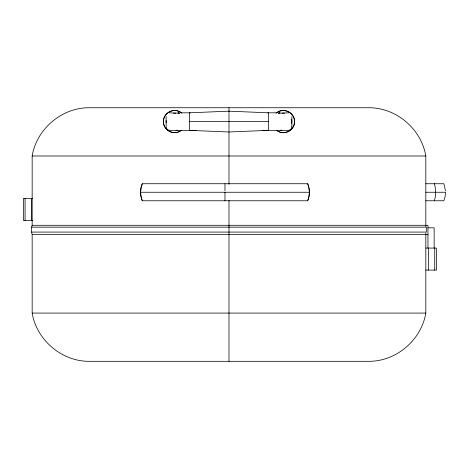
<?xml version="1.0" encoding="UTF-8"?>
<svg xmlns="http://www.w3.org/2000/svg" width="469" height="469" viewBox="0 0 469 469"><rect width="100%" height="100%" fill="white"/><g stroke="black" fill="none" stroke-linecap="round" stroke-linejoin="round"><path stroke-width="0.7" d="M140.589 192.255L141.011 187.911L142.271 183.737L307.676 183.737C309.909 189.13 309.909 195.385 307.676 200.773L142.271 200.773L141.011 196.599L140.589 192.255L309.364 192.255M32.162 225.8L32.162 155.984C36.512 129.508 60.859 108.357 87.674 107.747L370.311 107.747C397.126 108.357 421.473 129.508 425.817 155.984L425.817 226.527M425.817 233.075L425.817 313.075C421.473 339.544 397.126 360.702 370.311 361.312L87.674 361.312C60.859 360.702 36.512 339.544 32.162 313.075L32.162 234.529L31.611 232.085L31.611 227.16L32.162 225.296L427.957 225.296L427.957 248.078M434.323 200.773C436.129 195.286 436.129 189.224 434.323 183.737M181.263 130.323C174.579 136.121 163.089 130.37 163.447 121.582C163.071 112.454 175.277 106.862 181.837 113.287M276.147 113.287C282.701 106.862 294.913 112.454 294.538 121.582C294.895 130.37 283.405 136.121 276.722 130.323M278.305 113.146L280.034 112.877L278.246 113.146M279.501 113.146L288.681 112.847M176.063 130.288L177.276 130.13M169.303 112.847L178.484 113.146M181.984 112.818L190.174 112.818M267.811 112.818L276.001 112.818M189.376 121.582L268.608 121.582M176.063 130.347L169.778 130.347A3.711 3.711 0 0 1 166.149 126.595L166.114 116.57M176.866 130.347L180.172 130.347M196.575 130.347L181.28 130.347A11.109 11.109 0 0 1 166.36 129.086A11.109 11.109 0 0 1 166.36 114.078A11.109 11.109 0 0 1 181.315 112.765M262.124 130.347L276.704 130.347M277.812 130.347L281.119 130.347M281.922 130.347L288.206 130.347A3.711 3.711 0 0 0 291.835 126.595M32.162 155.984L425.817 155.984M425.817 183.737L443.862 183.737L445.503 190.801M425.817 192.255L445.55 192.255L445.122 196.599L443.862 200.773L425.817 200.773M32.719 198.399L23.45 198.399L23.45 220.424L32.719 220.424M31.611 227.16L426.374 227.16L426.374 232.085L31.611 232.085M427.957 227.828L434.142 227.828L434.142 248.078M32.162 234.529L427.957 234.529M425.817 248.078L436.358 248.078L436.358 270.109L425.817 270.109M32.162 313.075L425.817 313.075M280.708 130.13L281.922 130.288M179.738 113.146L177.95 112.877L179.68 113.146M434.734 248.078L434.734 270.109M428.361 248.078L428.361 270.109M291.865 116.57L291.865 126.595M228.989 107.747L228.989 112.841M228.989 113.592L228.989 129.573M228.989 130.323L228.989 184.346M228.989 200.345L228.989 361.312M224.973 183.737L224.973 190.801M224.973 192.255L224.973 200.773M31.452 198.399L31.452 220.424M25.074 198.399L25.074 220.424M142.271 200.773A22.354 22.354 0 0 1 142.271 183.737M307.676 183.737A22.354 22.354 0 0 1 307.676 200.773M166.19 122.685A8.436 8.436 0 0 1 166.19 120.48M173.454 113.217A8.436 8.436 0 0 1 175.658 113.217M291.577 119.402A8.436 8.436 0 0 1 291.577 123.769M282.326 113.217A8.436 8.436 0 0 1 284.531 113.217M276.663 112.765A11.109 11.109 0 0 1 291.618 114.078A11.109 11.109 0 0 1 291.618 129.086A11.109 11.109 0 0 1 276.663 130.4M228.989 111.171L189.376 112.818L189.376 130.347L228.989 131.994L268.608 130.347L268.608 112.818L228.989 111.171"/></g></svg>
